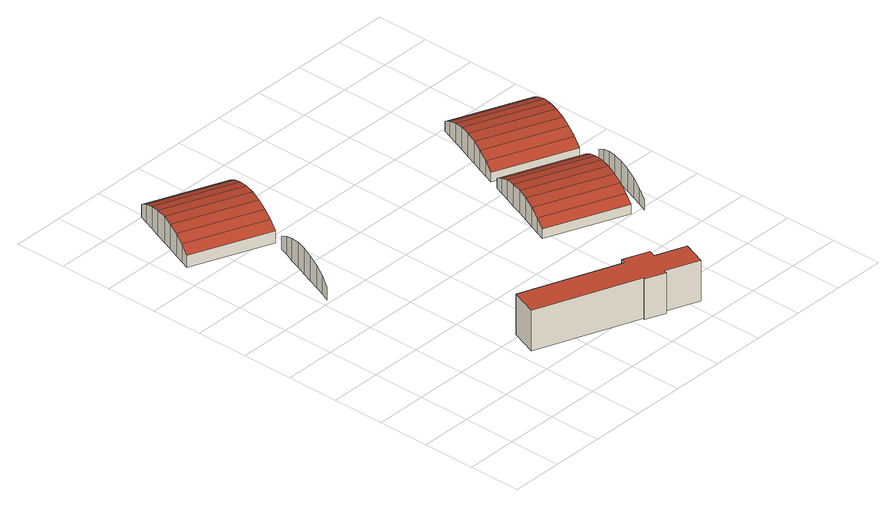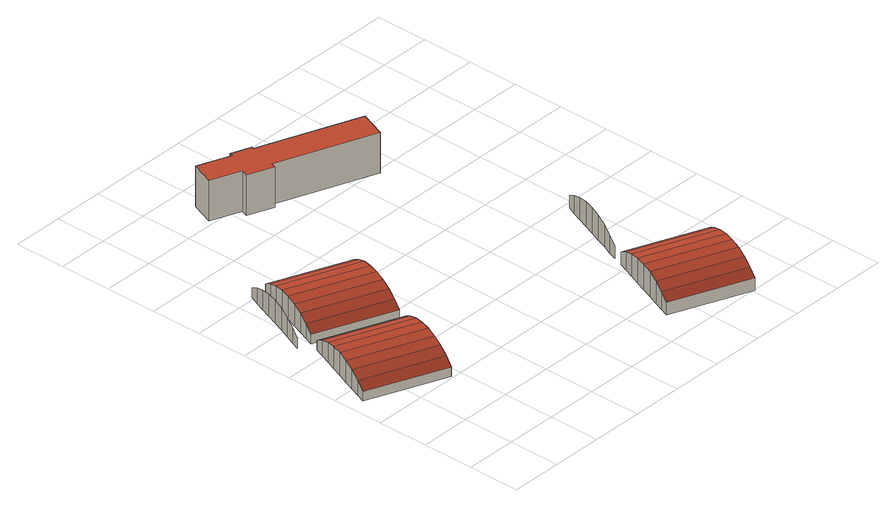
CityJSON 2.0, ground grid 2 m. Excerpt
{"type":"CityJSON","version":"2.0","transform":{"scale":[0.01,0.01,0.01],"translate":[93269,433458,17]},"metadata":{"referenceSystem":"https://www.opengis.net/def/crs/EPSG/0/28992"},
"CityObjects":{
"building1":{"type":"Building","attributes":{"measuredHeight":21.81},"children":["building1-1","building1-2","building1-3"],"geometry":[{"type":"MultiSurface","lod":"2","boundaries":[[[0,1,2,3]],[[4,0,3,5]],[[6,7,8,9]],[[10,4,5,11]],[[12,10,11,13]],[[14,15,16,17]],[[13,18,19,12]],[[17,16,20,21]],[[18,22,23,19]],[[21,20,24,25]],[[26,6,9,27]],[[22,28,29,23]],[[25,24,30,31]],[[28,32,33,29]],[[31,30,34,35]],[[7,36,37,8]],[[16,15,38,39]],[[35,34,40,41]],[[20,16,39,42]],[[41,40,43,44]],[[24,20,42,45]],[[44,43,46,47]],[[48,49,47,46]],[[30,24,45,50]],[[51,26,27,52]],[[50,53,34,30]],[[54,51,52,55]],[[7,6,26,51,54,56,57,58,59,60,61,36]],[[53,62,40,34]],[[36,61,63,37]],[[56,54,55,64]],[[62,65,43,40]],[[65,48,46,43]],[[61,60,66,63]],[[57,56,64,67]],[[60,59,68,66]],[[59,58,69,68]],[[58,57,67,69]],[[70,71,72,73]],[[71,74,75,72]],[[74,76,77,75]],[[76,78,79,77]],[[80,79,78,81]],[[82,70,73,83]],[[70,82,84,71]],[[85,80,81,86]],[[71,84,87,74]],[[88,85,86,89]],[[74,87,90,76]],[[91,88,89,92]],[[76,90,93,78]],[[94,95,96,97]],[[78,93,98,81]],[[84,82,83,99]],[[95,100,101,96]],[[81,98,102,86]],[[87,84,99,103]],[[100,104,105,101]],[[86,102,106,89]],[[107,108,109,110]],[[90,87,103,111]],[[104,112,113,105]],[[89,106,114,92]],[[108,115,116,109]],[[117,91,92,114]],[[93,90,111,118]],[[119,113,112,120]],[[115,121,122,116]],[[123,94,97,124]],[[94,123,125,95]],[[118,126,98,93]],[[127,119,120,128]],[[121,129,130,122]],[[95,125,131,100]],[[126,132,102,98]],[[133,127,128,134]],[[135,130,129,136]],[[100,131,137,104]],[[132,138,106,102]],[[139,133,134,140]],[[141,135,136,142]],[[104,137,143,112]],[[138,117,114,106]],[[144,141,142,145]],[[112,143,146,120]],[[147,144,145,148]],[[125,123,124,149]],[[120,146,150,128]],[[131,125,149,151]],[[128,150,152,134]],[[134,152,153,140]],[[154,139,140,153]]],"semantics":{"surfaces":[{"type":"WallSurface"},{"type":"RoofSurface"}],"values":[0,0,0,0,0,1,0,1,0,1,0,0,1,0,1,0,0,1,0,1,0,1,0,0,0,0,0,1,0,0,0,0,0,0,0,0,0,0,0,0,0,0,0,0,1,0,1,0,1,0,1,0,1,0,0,1,0,0,1,0,0,0,1,0,0,0,0,0,0,1,0,0,0,1,0,0,0,1,0,0,0,1,0,0,1,0,0,1,0,1,1,0]}}]},
"building1-1":{"type":"BuildingInstallation","parents":["building1"],"geometry":[{"type":"MultiSurface","lod":"2","boundaries":[[[155,156,31,35]],[[157,158,41,44]],[[24,20,42,45]],[[21,25,159,160]],[[158,155,35,41]],[[15,14,161,38]],[[53,62,40,34]],[[17,21,160,162]],[[16,15,38,39]],[[65,48,46,43]],[[20,16,39,42]],[[25,31,156,159]],[[49,157,44,47]],[[14,17,162,161]],[[48,49,47,46]],[[62,65,43,40]],[[30,24,45,50]],[[50,53,34,30]],[[14,15,16,17]],[[35,34,40,41]],[[41,40,43,44]],[[31,30,34,35]],[[44,43,46,47]],[[25,24,30,31]],[[17,16,20,21]],[[21,20,24,25]]],"semantics":{"surfaces":[{"type":"WallSurface"},{"type":"RoofSurface"}],"values":[0,0,0,0,0,0,0,0,0,0,0,0,0,0,0,0,0,0,1,1,1,1,1,1,1,1]}}]},
"building1-2":{"type":"BuildingInstallation","parents":["building1"],"geometry":[{"type":"MultiSurface","lod":"2","boundaries":[[[118,126,98,93]],[[93,90,111,118]],[[84,82,83,99]],[[87,84,99,103]],[[71,74,75,72]],[[74,76,77,75]],[[138,117,114,106]],[[76,78,79,77]],[[91,88,89,92]],[[82,70,73,83]],[[117,91,92,114]],[[132,138,106,102]],[[70,71,72,73]],[[80,79,78,81]],[[85,80,81,86]],[[90,87,103,111]],[[88,85,86,89]],[[126,132,102,98]],[[86,102,106,89]],[[76,90,93,78]],[[89,106,114,92]],[[78,93,98,81]],[[74,87,90,76]],[[71,84,87,74]],[[81,98,102,86]],[[70,82,84,71]]],"semantics":{"surfaces":[{"type":"WallSurface"},{"type":"RoofSurface"}],"values":[0,0,0,0,0,0,0,0,0,0,0,0,0,0,0,0,0,0,1,1,1,1,1,1,1,1]}}]},
"building1-3":{"type":"BuildingInstallation","parents":["building1"],"geometry":[{"type":"MultiSurface","lod":"2","boundaries":[[[139,133,134,140]],[[133,127,128,134]],[[163,154,153,152]],[[154,139,140,153]],[[164,163,152,150]],[[127,119,120,128]],[[165,164,150,146]],[[166,165,146,143]],[[100,104,105,101]],[[131,125,149,151]],[[125,123,124,149]],[[137,131,151,167]],[[95,100,101,96]],[[123,94,97,124]],[[143,137,167,166]],[[104,112,113,105]],[[94,95,96,97]],[[119,113,112,120]],[[128,150,152,134]],[[134,152,153,140]],[[120,146,150,128]],[[112,143,146,120]],[[104,137,143,112]],[[100,131,137,104]],[[95,125,131,100]],[[94,123,125,95]]],"semantics":{"surfaces":[{"type":"WallSurface"},{"type":"RoofSurface"}],"values":[0,0,0,0,0,0,0,0,0,0,0,0,0,0,0,0,0,0,1,1,1,1,1,1,1,1]}}]}
},
"vertices":[
[245,1052,157],[230,1018,135],[230,1018,86],[245,1052,86],[260,1090,174],[260,1090,86],[450,311,247],[490,414,247],[490,414,86],[450,311,86],[276,1132,185],[276,1132,86],[294,1174,188],[294,1174,86],[66,1490,135],[369,1368,135],[383,1403,157],[80,1525,157],[311,1217,86],[311,1217,185],[398,1441,174],[96,1563,174],[327,1258,86],[327,1258,174],[415,1482,185],[112,1604,185],[839,162,247],[839,162,86],[343,1296,86],[343,1296,157],[432,1525,188],[129,1647,188],[357,1331,86],[357,1331,135],[449,1567,185],[146,1689,185],[866,270,247],[866,270,86],[369,1368,86],[383,1403,86],[466,1609,174],[163,1731,174],[398,1441,86],[481,1647,157],[179,1769,157],[415,1482,86],[495,1681,135],[192,1803,135],[495,1681,86],[192,1803,86],[432,1525,86],[836,155,247],[836,155,86],[449,1567,86],[912,126,247],[912,126,86],[916,139,247],[1044,90,247],[1078,180,247],[962,224,247],[972,252,247],[873,289,247],[466,1609,86],[873,289,86],[916,139,86],[481,1647,86],[972,252,86],[1044,90,86],[962,224,86],[1078,180,86],[974,727,124],[988,761,146],[988,761,86],[974,727,86],[1003,799,163],[1003,799,86],[1020,840,173],[1020,840,86],[1037,883,177],[1037,883,86],[1054,926,86],[1054,926,173],[1277,604,124],[1277,604,86],[1290,639,146],[1071,967,86],[1071,967,163],[1306,677,163],[1086,1005,86],[1086,1005,146],[1322,718,173],[1100,1039,86],[1100,1039,124],[1340,761,177],[1113,1078,124],[1127,1112,146],[1127,1112,86],[1113,1078,86],[1357,804,173],[1290,639,86],[1142,1151,163],[1142,1151,86],[1373,845,163],[1306,677,86],[1159,1192,173],[1159,1192,86],[1389,883,146],[1325,589,124],[1339,623,146],[1339,623,86],[1325,589,86],[1322,718,86],[1176,1234,177],[1176,1234,86],[1403,917,124],[1354,661,163],[1354,661,86],[1403,917,86],[1340,761,86],[1193,1277,86],[1193,1277,173],[1371,702,173],[1371,702,86],[1416,956,124],[1416,956,86],[1430,990,146],[1357,804,86],[1210,1318,86],[1210,1318,163],[1388,745,177],[1388,745,86],[1445,1029,163],[1373,845,86],[1225,1357,86],[1225,1357,146],[1405,788,86],[1405,788,173],[1462,1070,173],[1389,883,86],[1239,1391,86],[1239,1391,124],[1422,829,86],[1422,829,163],[1479,1112,177],[1437,867,86],[1437,867,146],[1496,1155,173],[1451,901,86],[1451,901,124],[1430,990,86],[1513,1196,163],[1445,1029,86],[1528,1235,146],[1542,1269,124],[1542,1269,86],
[146,1689,86],[129,1647,86],[179,1769,86],[163,1731,86],[112,1604,86],[96,1563,86],[66,1490,86],[80,1525,86],
[1528,1235,86],[1513,1196,86],[1496,1155,86],[1479,1112,86],[1462,1070,86]
]}
